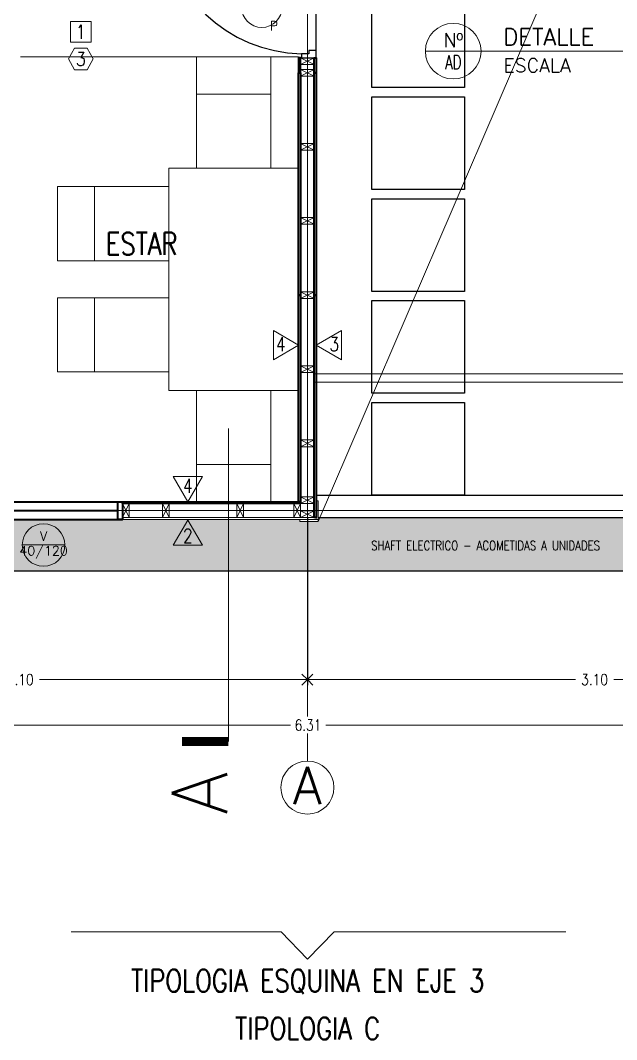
# Model space of a CAD drawing. Header units: metres. Extents: x -2 to 612, y -64 to 156.
# Drawn here: x 471.65 to 474.86, y 20.44 to 25.94 of the extents above; entities that cross this region are included whole.
import ezdxf
from ezdxf.enums import TextEntityAlignment as Align

# ---------------------------------------------------------------- set-up
doc = ezdxf.new("R2010")
doc.units = ezdxf.units.M
doc.header["$LTSCALE"] = 5
doc.header["$MEASUREMENT"] = 0
doc.linetypes.add('CENTER', pattern=[2, 1.25, -0.25, 0.25, -0.25])
doc.linetypes.add('HIDDEN', pattern=[0.375, 0.25, -0.125])
doc.layers.get('0').update_dxf_attribs({"color": 30})
doc.layers.get('DEFPOINTS').update_dxf_attribs({"color": 210})
for name, color, linetype, lineweight in [('A-ANNO-DIMS', 3, 'Continuous', 18), ('A-ANNO-SYMB', 3, 'Continuous', 18), ('A-ANNO-TEXT', 3, 'Continuous', 18), ('A-DETL-MBND', 3, 'Continuous', 18), ('A-DOOR-FULL', 4, 'Continuous', 25), ('A-DOOR-SYMB', 3, 'Continuous', 18), ('A-ELEV-IDEN', 3, 'Continuous', 18), ('A-ELEV-MBE1', 7, 'Continuous', 35), ('A-ELEV-MBE2', 4, 'Continuous', 25), ('A-FLOR-PATT', 8, 'Continuous', 18), ('A-FURN', 8, 'Continuous', 18), ('A-SECT-MCUT', 7, 'Continuous', 35), ('A-WALL-PATT', 8, 'Continuous', 18), ('A-WALL-STUD', 3, 'Continuous', 18)]:
    doc.layers.add(name, color=color, linetype=linetype, lineweight=lineweight)
doc.styles.add('E-ROMANS', font='romans.shx', dxfattribs={"width": 0.8})
doc.dimstyles.new('E-0050_ARW_12', dxfattribs={"dimscale": 0.001, "dimtxt": 60, "dimasz": 60, "dimexe": 30, "dimexo": 20, "dimgap": 30, "dimtad": 0, "dimzin": 0, "dimdsep": 46, "dimtxsty": 'E-ROMANS', "dimblk": 'OPEN90', "dimcen": 30, "dimclrd": 256, "dimclre": 256, "dimclrt": 256, "dimadec": 0, "dimazin": 0, "dimtfac": 1, "dimtmove": 1, "dimatfit": 3, "dimldrblk": 'OPEN90', "dimfxl": 1, "dimtfill": 1, "dimtolj": 1, "dimtzin": 0, "dimlwd": -1, "dimarcsym": 0})

# ---------------------------------------------------------------- blocks, each defined once
blk = doc.blocks.new('_Open90')
at = {"color": 0, "linetype": 'ByBlock', "lineweight": -2}
for p, q in [((0, 0), (-1, 0)), ((-0.5, 0.5), (0, 0)), ((0, 0), (-0.5, -0.5))]:
    blk.add_line(p, q, dxfattribs=at)
blk = doc.blocks.new('*D696')
at = {"layer": 'A-ANNO-DIMS', "lineweight": -2, "transparency": 16777216}
for p, q in [((473.1931, 23.2595), (473.1931, 22.3568)), ((470.0961, 22.9715), (470.0961, 22.3568))]:
    blk.add_line(p, q, dxfattribs=at)
at = {"layer": 'A-ANNO-DIMS', "transparency": 16777216}
for p, q in [((470.1561, 22.3868), (471.5415, 22.3868)), ((473.1331, 22.3868), (471.7478, 22.3868))]:
    blk.add_line(p, q, dxfattribs=at)
at = {"layer": 'DEFPOINTS', "color": 0, "transparency": 16777216}
for p in [(473.1931, 23.2795), (470.0961, 22.9915), (473.1931, 22.3868)]:
    blk.add_point(p, dxfattribs=at)
at = {"layer": 'A-ANNO-DIMS', "transparency": 16777216, "xscale": 0.06, "yscale": 0.06, "zscale": 0.06, "rotation": 180}
blk.add_blockref('_Open90', (470.0961, 22.3868), dxfattribs=at)
at = {"layer": 'A-ANNO-DIMS', "transparency": 16777216, "xscale": 0.06, "yscale": 0.06, "zscale": 0.06}
blk.add_blockref('_Open90', (473.1931, 22.3868), dxfattribs=at)
at = {"layer": 'A-ANNO-DIMS', "transparency": 16777216, "insert": (471.6446, 22.3868), "char_height": 0.06, "attachment_point": 5, "style": 'E-ROMANS', "bg_fill": 3, "box_fill_scale": 1.25, "bg_fill_color": 256, "bg_fill_true_color": 13158600, "bg_fill_transparency": 0}
blk.add_mtext('\\A1;3.10', dxfattribs=at)
blk = doc.blocks.new('*D697')
at = {"layer": 'A-ANNO-DIMS', "lineweight": -2, "transparency": 16777216}
for p, q in [((473.1931, 23.2595), (473.1931, 22.3568)), ((476.2901, 22.9715), (476.2901, 22.3568))]:
    blk.add_line(p, q, dxfattribs=at)
at = {"layer": 'A-ANNO-DIMS', "transparency": 16777216}
for p, q in [((473.2531, 22.3868), (474.6385, 22.3868)), ((476.2301, 22.3868), (474.8448, 22.3868))]:
    blk.add_line(p, q, dxfattribs=at)
at = {"layer": 'DEFPOINTS', "color": 0, "transparency": 16777216}
for p in [(473.1931, 23.2795), (476.2901, 22.9915), (476.2901, 22.3868)]:
    blk.add_point(p, dxfattribs=at)
at = {"layer": 'A-ANNO-DIMS', "transparency": 16777216, "xscale": 0.06, "yscale": 0.06, "zscale": 0.06, "rotation": 180}
blk.add_blockref('_Open90', (473.1931, 22.3868), dxfattribs=at)
at = {"layer": 'A-ANNO-DIMS', "transparency": 16777216, "xscale": 0.06, "yscale": 0.06, "zscale": 0.06}
blk.add_blockref('_Open90', (476.2901, 22.3868), dxfattribs=at)
at = {"layer": 'A-ANNO-DIMS', "transparency": 16777216, "insert": (474.7416, 22.3868), "char_height": 0.06, "attachment_point": 5, "style": 'E-ROMANS', "bg_fill": 3, "box_fill_scale": 1.25, "bg_fill_color": 256, "bg_fill_true_color": 13158600, "bg_fill_transparency": 0}
blk.add_mtext('\\A1;3.10', dxfattribs=at)
blk = doc.blocks.new('*D1607')
at = {"layer": 'A-ANNO-DIMS', "lineweight": -2, "transparency": 16777216}
for p, q in [((476.3497, 22.9305), (476.3497, 22.1113)), ((470.0436, 22.2557), (470.0436, 22.1113))]:
    blk.add_line(p, q, dxfattribs=at)
at = {"layer": 'A-ANNO-DIMS', "transparency": 16777216}
for p, q in [((470.1036, 22.1413), (473.1015, 22.1413)), ((476.2897, 22.1413), (473.2918, 22.1413))]:
    blk.add_line(p, q, dxfattribs=at)
at = {"layer": 'DEFPOINTS', "color": 0, "transparency": 16777216}
for p in [(476.3497, 22.9505), (470.0436, 22.2757), (476.3497, 22.1413)]:
    blk.add_point(p, dxfattribs=at)
at = {"layer": 'A-ANNO-DIMS', "transparency": 16777216, "xscale": 0.06, "yscale": 0.06, "zscale": 0.06, "rotation": 180}
blk.add_blockref('_Open90', (470.0436, 22.1413), dxfattribs=at)
at = {"layer": 'A-ANNO-DIMS', "transparency": 16777216, "xscale": 0.06, "yscale": 0.06, "zscale": 0.06}
blk.add_blockref('_Open90', (476.3497, 22.1413), dxfattribs=at)
at = {"layer": 'A-ANNO-DIMS', "transparency": 16777216, "insert": (473.1967, 22.1413), "char_height": 0.06, "attachment_point": 5, "style": 'E-ROMANS', "bg_fill": 3, "box_fill_scale": 1.25, "bg_fill_color": 256, "bg_fill_true_color": 13158600, "bg_fill_transparency": 0}
blk.add_mtext('\\A1;6.31', dxfattribs=at)

msp = doc.modelspace()

# ---------------------------------------------------------------- hatches: boundary and pattern name
at = {"layer": 'A-FLOR-PATT'}
h = msp.add_hatch(dxfattribs=at)
h.set_pattern_fill('BRASS', color=256, scale=0.01, angle=45, style=0)
h.set_pattern_definition([(45, (0, 0), (-0.044901281, 0.044901281), []), (45, (-0.02245, 0.02245), (-0.044901281, 0.044901281), [0.03175, -0.015875])])
h.paths.add_polyline_path([(476.24061, 23.26152), (473.26105, 23.26153), (473.25161, 23.23953), (473.15161, 23.23953), (473.15161, 23.25053), (472.19561, 23.25053), (472.17061, 23.25053), (471.34561, 23.25053), (470.14562, 23.25053), (470.14561, 22.97353), (476.22961, 22.97353), (476.22961, 23.06152), (476.24061, 23.06152)])

# ---------------------------------------------------------------- linework, layer by layer
at = {"layer": 'A-ANNO-SYMB'}
for p, q in [((473.14561, 25.74654), (471.64561, 25.74654)), ((472.59561, 25.54654), (472.59561, 25.74654)), ((472.99561, 25.74654), (472.59561, 25.74654)), ((472.99561, 25.54654), (472.99561, 25.74654)), ((473.14561, 23.34654), (473.14561, 25.74654)), ((471.84561, 24.64654), (471.84561, 25.04654)), ((472.04561, 25.04654), (471.84561, 25.04654)), ((472.04561, 24.64654), (471.84561, 24.64654)), ((471.84561, 24.04654), (471.84561, 24.44654)), ((471.84561, 24.44654), (472.04561, 24.44654)), ((472.04561, 24.04654), (471.84561, 24.04654)), ((472.59561, 23.54654), (472.59561, 23.34654)), ((472.99561, 23.54654), (472.99561, 23.34654)), ((473.14561, 23.34654), (471.64561, 23.34654)), ((472.99561, 23.34654), (472.59561, 23.34654)), ((478.32254, 23.29904), (455.48822, 23.29904))]:
    msp.add_line(p, q, dxfattribs=at)
msp.add_lwpolyline([(473.82972, 25.77758), (476.03802, 25.77758)], dxfattribs=at)
for centre, radius in [((473.97972, 25.77758), 0.15), ((473.19311, 21.8039), 0.14303)]:
    msp.add_circle(centre, radius, dxfattribs=at)
at = {"layer": 'A-ANNO-TEXT'}
for points in [[(471.91528, 25.9383), (472.02778, 25.9383), (472.02778, 25.8258), (471.91528, 25.8258)], [(472.0052, 25.67713), (472.03886, 25.73544), (472.0052, 25.79374), (471.93787, 25.79374), (471.9042, 25.73544), (471.93787, 25.67713)], [(473.14611, 24.19132), (473.01025, 24.26976), (473.01025, 24.11288)], [(473.2411, 24.19132), (473.37697, 24.26976), (473.37696, 24.11288)], [(472.54846, 23.34654), (472.6269, 23.48241), (472.47002, 23.4824)]]:
    msp.add_lwpolyline(points, close=True, dxfattribs=at)
at = {"layer": 'A-ANNO-TEXT', "linetype": 'HIDDEN'}
msp.add_lwpolyline([(470.04359, 22.27565), (470.04359, 21.02593), (473.05164, 21.02593), (473.19467, 20.87777), (473.3377, 21.02593), (476.34263, 21.02593), (476.34263, 22.27565)], dxfattribs=at)
at = {"layer": 'A-DETL-MBND'}
for points in [[(473.25161, 23.35053), (473.24061, 23.35053), (473.24061, 23.25053), (473.25161, 23.25053)], [(473.24061, 23.26153), (473.24061, 23.25053), (472.19561, 23.25053), (472.19561, 23.26153)], [(473.25161, 23.23953), (473.25161, 23.25053), (473.15161, 23.25053), (473.15161, 23.23953)]]:
    msp.add_lwpolyline(points, close=True, dxfattribs=at)
at = {"layer": 'A-DOOR-FULL', "linetype": 'CENTER'}
msp.add_lwpolyline([(473.1606, 25.76375), (473.1606, 25.74153), (473.2406, 25.74153), (473.2406, 25.78153), (473.2006, 25.78153), (473.2006, 25.76375), (473.1606, 25.76375)], dxfattribs=at)
msp.add_arc((473.17805, 26.53885), 0.77529, 184.40465, 268.71036, dxfattribs=at)
at = {"layer": 'A-DOOR-SYMB'}
msp.add_circle((472.94739, 26.01451), 0.10875, dxfattribs=at)
at = {"layer": 'A-ELEV-IDEN'}
for p, q in [((473.25161, 23.23953), (476.24061, 30.20103)), ((473.23061, 24.03653), (476.25261, 24.03654)), ((473.23061, 23.99153), (476.25261, 23.99154))]:
    msp.add_line(p, q, dxfattribs=at)
at = {"layer": 'A-ELEV-MBE1'}
for p, q in [((471.34561, 23.34654), (472.19561, 23.34654)), ((471.34561, 23.25053), (472.19561, 23.25053))]:
    msp.add_line(p, q, dxfattribs=at)
at = {"layer": 'A-ELEV-MBE1', "linetype": 'Continuous'}
msp.add_line((471.37061, 23.29903), (472.1701, 23.29903), dxfattribs=at)
at = {"layer": 'A-ELEV-MBE1'}
msp.add_lwpolyline([(472.1706, 23.34654), (472.1956, 23.34654), (472.19561, 23.25053), (472.17061, 23.25053)], close=True, dxfattribs=at)
at = {"layer": 'A-ELEV-MBE2'}
for p, q in [((473.2406, 25.78153), (473.2406, 26.50153)), ((473.24061, 23.38153), (476.24061, 23.38152))]:
    msp.add_line(p, q, dxfattribs=at)
for points in [[(473.54062, 26.08153), (474.04062, 26.08153), (474.04062, 25.58153), (473.54062, 25.58153), (473.54062, 26.08153)], [(473.54062, 25.53153), (474.04062, 25.53153), (474.04062, 25.03153), (473.54062, 25.03153), (473.54062, 25.53153)], [(473.54062, 24.98153), (474.04062, 24.98153), (474.04062, 24.48153), (473.54062, 24.48153), (473.54062, 24.98153)], [(473.54062, 24.43153), (474.04062, 24.43153), (474.04062, 23.93153), (473.54062, 23.93153), (473.54062, 24.43153)], [(473.54062, 23.88153), (474.04062, 23.88153), (474.04062, 23.38153), (473.54062, 23.38153), (473.54062, 23.88153)]]:
    msp.add_lwpolyline(points, dxfattribs=at)
at = {"layer": 'A-FURN'}
for p, q in [((472.99561, 25.14654), (472.99561, 25.54654)), ((473.14561, 25.14654), (472.44561, 25.14654)), ((472.44561, 25.14654), (472.44561, 23.94654)), ((473.14561, 23.94654), (473.14561, 25.14654)), ((472.44561, 24.64654), (472.04561, 24.64654)), ((472.04561, 24.04654), (472.04561, 24.44654)), ((472.04561, 24.44654), (472.44561, 24.44654)), ((472.44561, 24.04654), (472.04561, 24.04654)), ((472.44561, 23.94654), (473.14561, 23.94654)), ((472.99561, 23.94654), (472.99561, 23.54654))]:
    msp.add_line(p, q, dxfattribs=at)
for points in [[(472.99561, 25.54654), (472.59561, 25.54654), (472.59561, 25.14654)], [(472.04561, 24.64654), (472.04561, 25.04654), (472.44561, 25.04654)], [(472.99561, 23.54654), (472.59561, 23.54654), (472.59561, 23.94654)]]:
    msp.add_lwpolyline(points, dxfattribs=at)
at = {"layer": 'A-SECT-MCUT'}
for points in [[(473.14561, 25.66153), (473.15561, 25.66153), (473.15561, 25.74153), (473.14561, 25.74153)], [(473.24061, 25.66153), (473.23061, 25.66153), (473.23061, 25.74153), (473.24061, 25.74153)], [(473.15561, 25.66153), (473.15561, 24.46153), (473.14561, 24.46153), (473.14561, 25.66153)], [(473.24061, 25.66153), (473.24061, 24.46153), (473.23061, 24.46153), (473.23061, 25.66153)], [(473.15561, 24.46153), (473.15561, 23.34654), (473.14561, 23.34654), (473.14561, 24.46153)], [(473.24061, 24.46153), (473.24061, 23.26153), (473.23061, 23.26153), (473.23061, 24.46153)], [(472.19561, 23.34653), (473.15561, 23.34654), (473.15561, 23.33654), (472.19561, 23.33653)]]:
    msp.add_lwpolyline(points, close=True, dxfattribs=at)
at = {"layer": 'A-WALL-PATT', "ltscale": 0.1}
for p, q in [((473.19311, 25.63654), (473.19311, 25.28654)), ((473.19311, 25.23654), (473.19311, 24.88654)), ((473.19311, 24.83654), (473.19311, 24.48654)), ((473.19311, 24.43654), (473.19311, 24.08654)), ((473.19311, 24.03654), (473.19311, 23.68654)), ((473.19311, 23.63654), (473.19311, 23.37253))]:
    msp.add_line(p, q, dxfattribs=at)
at = {"layer": 'A-WALL-STUD'}
for p, q in [((473.23061, 25.74153), (473.15561, 25.70553)), ((473.15561, 25.74153), (473.23061, 25.70553)), ((473.23061, 25.67953), (473.15561, 25.64353)), ((473.15561, 25.67953), (473.23061, 25.64353)), ((473.23061, 25.27953), (473.15561, 25.24353)), ((473.15561, 25.27953), (473.23061, 25.24353)), ((473.23061, 24.87953), (473.15561, 24.84353)), ((473.15561, 24.87953), (473.23061, 24.84353)), ((473.23061, 24.47953), (473.15561, 24.44353)), ((473.15561, 24.47953), (473.23061, 24.44353)), ((473.23061, 24.07953), (473.15561, 24.04353)), ((473.15561, 24.07953), (473.23061, 24.04353)), ((473.15561, 23.67953), (473.23061, 23.64353)), ((473.23061, 23.67953), (473.15561, 23.64353)), ((473.15561, 23.37253), (473.23061, 23.33653)), ((473.23061, 23.37253), (473.15561, 23.33653))]:
    msp.add_line(p, q, dxfattribs=at)
for points in [[(473.23061, 25.74153), (473.15561, 25.74153), (473.15561, 25.70553), (473.23061, 25.70553)], [(473.23061, 25.67953), (473.15561, 25.67953), (473.15561, 25.64353), (473.23061, 25.64353)], [(473.23061, 25.27953), (473.15561, 25.27953), (473.15561, 25.24353), (473.23061, 25.24353)], [(473.23061, 24.87953), (473.15561, 24.87953), (473.15561, 24.84353), (473.23061, 24.84353)], [(473.23061, 24.47953), (473.15561, 24.47953), (473.15561, 24.44353), (473.23061, 24.44353)], [(473.23061, 24.07953), (473.15561, 24.07953), (473.15561, 24.04353), (473.23061, 24.04353)], [(473.15561, 23.67953), (473.23061, 23.67953), (473.23061, 23.64353), (473.15561, 23.64353)], [(473.15561, 23.37253), (473.23061, 23.37253), (473.23061, 23.33653), (473.15561, 23.33653)]]:
    msp.add_lwpolyline(points, close=True, dxfattribs=at)

# ---------------------------------------------------------------- texts
at = {"layer": 'A-ANNO-TEXT', "char_height": 0.075, "attachment_point": 5, "style": 'E-ROMANS'}
for s, insert, rotation in [('\\pi-0.45,l0.45,t0.45;1', (471.97153, 25.88205), 0.00048), ('\\pi-0.45,l0.45,t0.45;3', (471.97153, 25.73544), 0.00048), ('\\pi-0.45,l0.45,t0.45;4', (473.0492, 24.19698), 0.00048), ('\\pi-0.45,l0.45,t0.45;3', (473.33801, 24.19698), 359.99952), ('\\pi-0.45,l0.45,t0.45;4', (472.54846, 23.43229), 0.00048)]:
    msp.add_mtext(s, dxfattribs=dict(at, insert=insert, rotation=rotation))
at = {"layer": 'A-ANNO-TEXT', "char_height": 0.12, "attachment_point": 5, "style": 'E-ROMANS'}
for s, insert in [('\\pi-0.36,l0.36,t0.36;ESTAR', (472.3, 24.7386)), ('\\pi-0.36,l0.36,t0.36;TIPOLOGIA ESQUINA EN EJE 3', (473.19467, 20.75603)), ('\\pi-0.36,l0.36,t0.36;TIPOLOGIA C', (473.19467, 20.50397))]:
    msp.add_mtext(s, dxfattribs=dict(at, insert=insert))
at = {"layer": 'A-ANNO-TEXT', "style": 'E-ROMANS'}
for tag, text, height, p in [('P', 'P', 0.05, (473.01307, 25.87509)), ('Nº', '0', 0.07495, (473.97972, 25.77758))]:
    msp.add_attdef(tag, text=text, height=height, dxfattribs=at).set_placement(p, align=Align.BOTTOM_CENTER)
for tag, p, s, height in [('DETALLE', (474.25014, 25.80952), 'D E T A L L E   T I P O', 0.0899388), ('ESCALA', (474.25014, 25.66357), 'E s c a l a   1 : 1 0 0', 0.074949)]:
    msp.add_attdef(tag, p, s, height=height, dxfattribs=at)
at = {"layer": 'A-ANNO-TEXT', "style": 'E-ROMANS', "width": 0.7}
msp.add_attdef('AD', text='AD', height=0.074949, dxfattribs=at).set_placement((473.97972, 25.75545), align=Align.TOP_CENTER)
at = {"layer": 'A-ANNO-TEXT', "style": 'E-ROMANS'}
msp.add_attdef('A', text='0.00', height=0.2, dxfattribs=at).set_placement((473.19311, 21.81503), align=Align.MIDDLE_CENTER)
msp.add_attdef('A', text='CORTE', height=0.299796, rotation=90, dxfattribs=at).set_placement((472.61148, 21.65755), align=Align.MIDDLE_LEFT)

# ---------------------------------------------------------------- next in the draw order: dimensions: what is measured, and where the dimension line sits
at = {"layer": 'A-ANNO-DIMS'}
dim = msp.add_linear_dim(base=(473.19311, 22.38677), p1=(470.09611, 22.99153), p2=(473.19311, 23.27953), dimstyle='E-0050_ARW_12', dxfattribs=at)
dim.commit()
dim.dimension.update_dxf_attribs({"geometry": '*D696', "text_midpoint": (471.64461, 22.38677)})

# ---------------------------------------------------------------- next in the draw order: linework, layer by layer
at = {"layer": 'A-ANNO-TEXT'}
msp.add_lwpolyline([(472.54846, 23.24754), (472.6269, 23.11168), (472.47002, 23.11168)], close=True, dxfattribs=at)
at = {"layer": 'A-DOOR-SYMB'}
msp.add_lwpolyline([(471.65561, 23.11297), (471.88561, 23.11297)], dxfattribs=at)
msp.add_circle((471.77061, 23.11297), 0.115, dxfattribs=at)
at = {"layer": 'A-WALL-PATT', "ltscale": 0.1}
for p, q in [((472.23161, 23.29904), (472.41261, 23.29903)), ((472.44861, 23.29904), (472.80561, 23.29904)), ((472.85561, 23.29904), (473.11961, 23.29903))]:
    msp.add_line(p, q, dxfattribs=at)
at = {"layer": 'A-WALL-STUD'}
for p, q in [((472.19561, 23.26153), (472.23161, 23.33653)), ((472.19561, 23.33653), (472.23161, 23.26153)), ((472.41261, 23.26153), (472.44861, 23.33653)), ((472.41261, 23.33653), (472.44861, 23.26153)), ((472.81261, 23.26153), (472.84861, 23.33653)), ((472.81261, 23.33653), (472.84861, 23.26153)), ((473.11961, 23.26153), (473.15561, 23.33653)), ((473.11961, 23.33653), (473.15561, 23.26153))]:
    msp.add_line(p, q, dxfattribs=at)
for points in [[(472.19561, 23.26153), (472.19561, 23.33653), (472.23161, 23.33653), (472.23161, 23.26153)], [(472.41261, 23.26153), (472.41261, 23.33653), (472.44861, 23.33653), (472.44861, 23.26153)], [(472.81261, 23.26153), (472.81261, 23.33653), (472.84861, 23.33653), (472.84861, 23.26153)], [(473.11961, 23.26153), (473.11961, 23.33653), (473.15561, 23.33653), (473.15561, 23.26153)]]:
    msp.add_lwpolyline(points, close=True, dxfattribs=at)

# ---------------------------------------------------------------- next in the draw order: texts
at = {"layer": 'A-ANNO-TEXT', "insert": (472.54846, 23.16179), "char_height": 0.075, "attachment_point": 5, "rotation": 359.99952, "style": 'E-ROMANS'}
msp.add_mtext('\\pi-0.45,l0.45,t0.45;2', dxfattribs=at)
at = {"layer": 'A-ANNO-TEXT', "style": 'E-ROMANS'}
msp.add_attdef('V', text='V', height=0.05, dxfattribs=at).set_placement((471.77061, 23.12042), align=Align.BOTTOM_CENTER)
msp.add_attdef('40/120', text='xx/xxx', height=0.05, dxfattribs=at).set_placement((471.77061, 23.10701), align=Align.TOP_CENTER)

# ---------------------------------------------------------------- next in the draw order: dimensions: what is measured, and where the dimension line sits
at = {"layer": 'A-ANNO-DIMS'}
dim = msp.add_linear_dim(base=(476.29012, 22.38677), p1=(473.19311, 23.27953), p2=(476.29012, 22.99153), dimstyle='E-0050_ARW_12', dxfattribs=at)
dim.commit()
dim.dimension.update_dxf_attribs({"geometry": '*D697', "text_midpoint": (474.74161, 22.38677)})

# ---------------------------------------------------------------- next in the draw order: linework, layer by layer
at = {"layer": 'A-ANNO-SYMB'}
msp.add_line((473.19311, 33.22033), (473.19311, 21.94692), dxfattribs=at)
at = {"layer": 'A-ELEV-MBE2'}
msp.add_line((473.25161, 23.26153), (476.24061, 23.26152), dxfattribs=at)
at = {"layer": 'A-WALL-PATT', "ltscale": 0.1}
msp.add_line((473.19311, 23.29753), (473.19311, 23.33653), dxfattribs=at)
at = {"layer": 'A-WALL-STUD'}
for p, q in [((473.15561, 23.29753), (473.23061, 23.26153)), ((473.23061, 23.29753), (473.15561, 23.26153))]:
    msp.add_line(p, q, dxfattribs=at)
msp.add_lwpolyline([(473.15561, 23.29753), (473.23061, 23.29753), (473.23061, 23.26153), (473.15561, 23.26153)], close=True, dxfattribs=at)

# ---------------------------------------------------------------- next in the draw order: texts
at = {"layer": 'A-ANNO-TEXT', "insert": (474.15404, 23.11001), "char_height": 0.05, "attachment_point": 5, "style": 'E-ROMANS'}
msp.add_mtext('\\pi-0.15,l0.15,t0.15;SHAFT ELECTRICO - ACOMETIDAS A UNIDADES', dxfattribs=at)

# ---------------------------------------------------------------- next in the draw order: dimensions: what is measured, and where the dimension line sits
at = {"layer": 'A-ANNO-DIMS'}
dim = msp.add_linear_dim(base=(476.34975, 22.1413), p1=(470.04359, 22.27565), p2=(476.34975, 22.95052), dimstyle='E-0050_ARW_12', dxfattribs=at)
dim.commit()
dim.dimension.update_dxf_attribs({"geometry": '*D1607', "text_midpoint": (473.19667, 22.1413)})

# ---------------------------------------------------------------- next in the draw order: linework, layer by layer
at = {"layer": 'A-ANNO-SYMB'}
msp.add_line((472.76708, 23.74093), (472.76708, 22.05265), dxfattribs=at)
at = {"layer": 'A-ANNO-SYMB', "const_width": 0.05}
msp.add_lwpolyline([(472.76708, 22.05265), (472.51708, 22.05265)], dxfattribs=at)
at = {"layer": 'A-ELEV-MBE2'}
msp.add_line((470.14561, 22.97353), (476.22961, 22.97353), dxfattribs=at)

doc.saveas('drawing.dxf')
